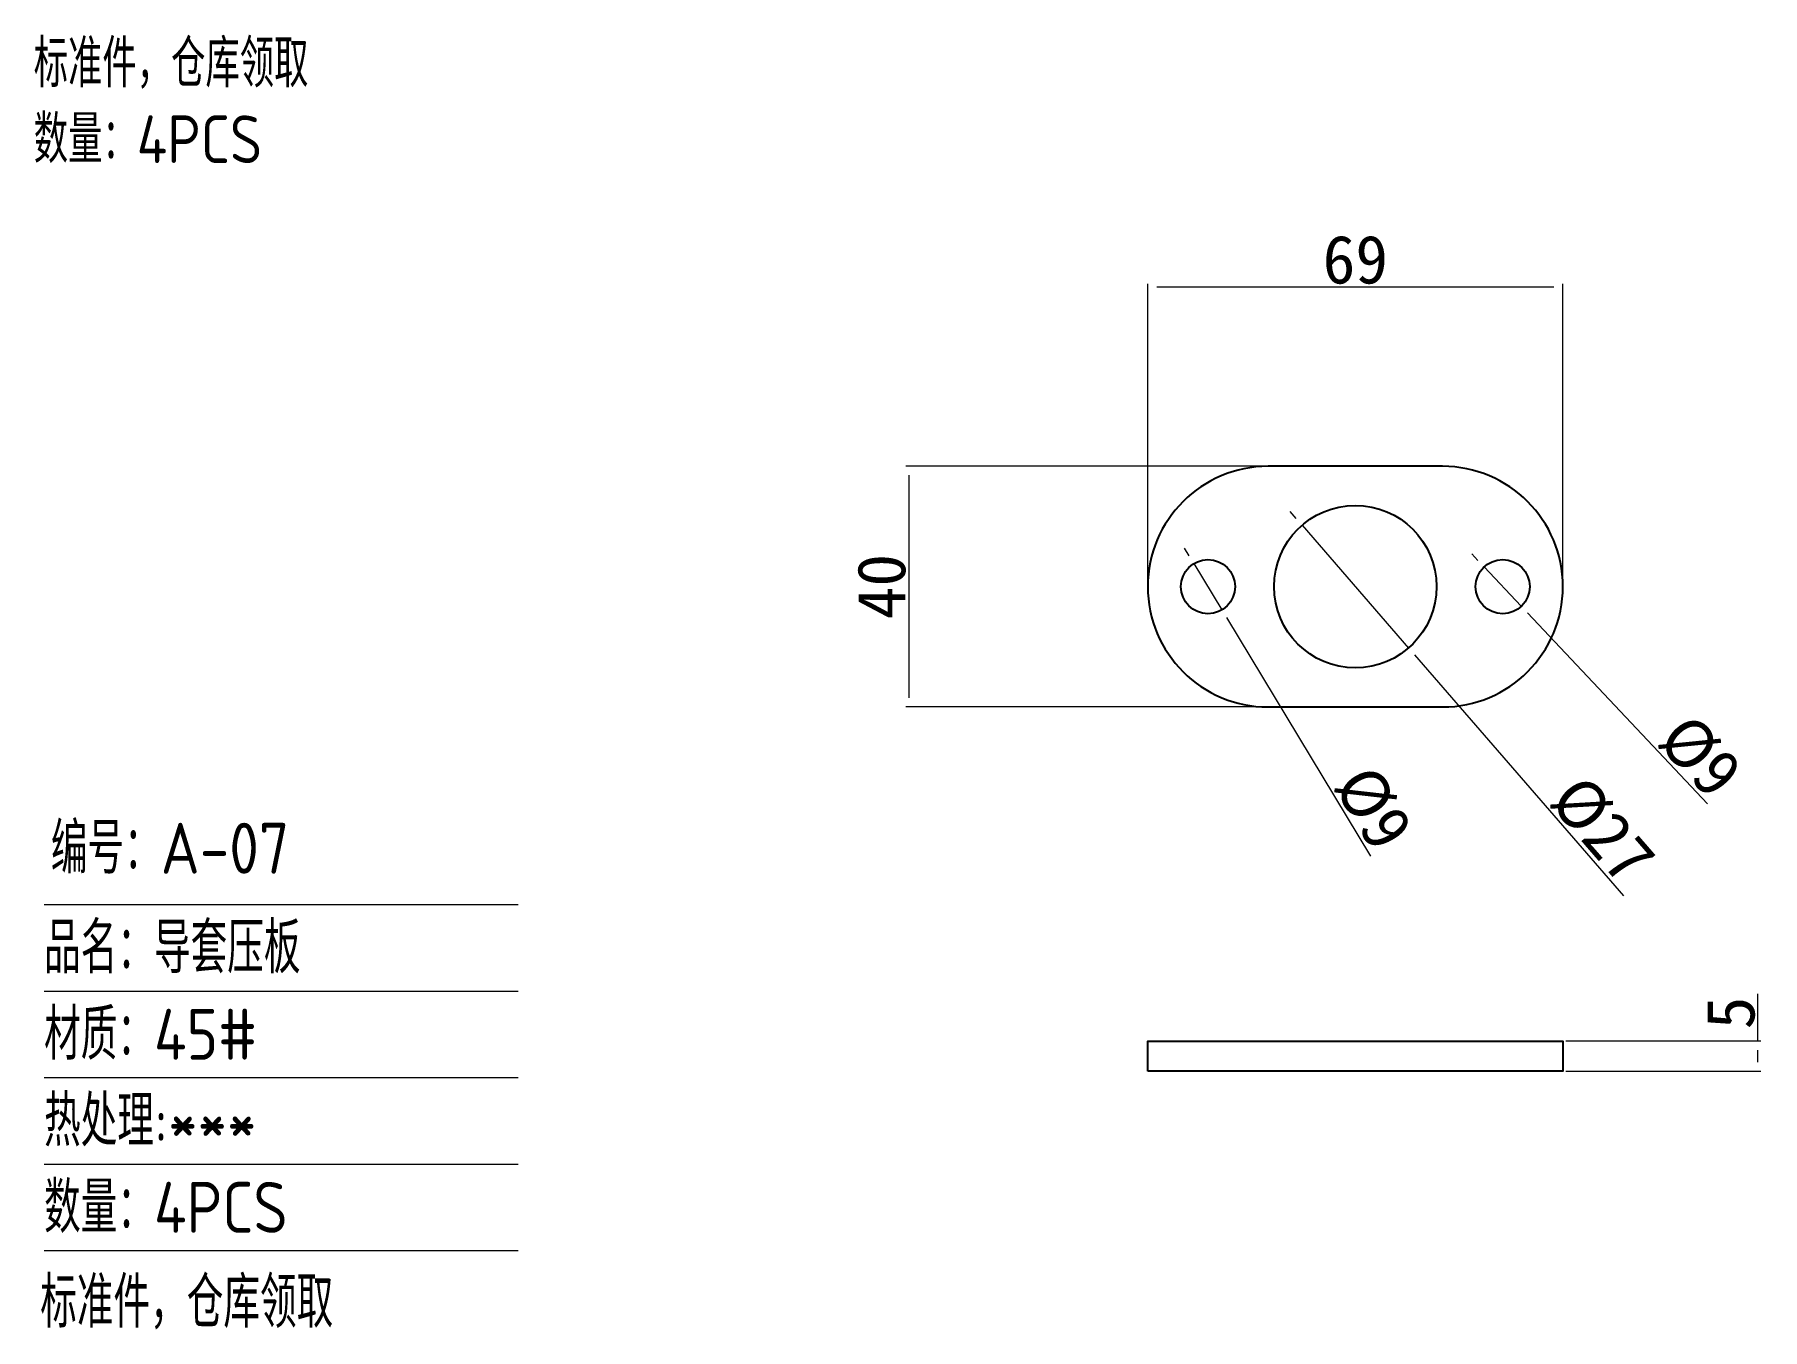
# Model space of a CAD drawing. Header units: millimetres. Extents: x 12202 to 12489, y 12659 to 12874.
import ezdxf

# ---------------------------------------------------------------- set-up
doc = ezdxf.new("R2010")
doc.units = ezdxf.units.MM
doc.layers.add('dim_temp', color=161, linetype='Continuous', lineweight=9)
doc.layers.add('PRESS_D', color=7, linetype='Continuous', true_color=0xffffff)
doc.layers.add('TEXT', color=4, linetype='Continuous')
doc.styles.add('_PUG_ERP', font='txt')
doc.styles.add('gbenor', font='gbenor.shx', dxfattribs={"bigfont": 'gbcbig'})
doc.dimstyles.new('_PUG_ERP', dxfattribs={"dimtxt": 8, "dimasz": 1.5, "dimexe": 0.5, "dimexo": 0.5, "dimgap": 0.5, "dimtad": 1, "dimtxsty": '_PUG_ERP', "dimblk": 'CLOSEDBLANK', "dimcen": 0, "dimclrd": 4, "dimclre": 4, "dimclrt": 3, "dimazin": 3, "dimtfac": 1, "dimtmove": 0, "dimatfit": 3, "dimldrblk": 'CLOSEDBLANK', "dimlwd": 9, "dimlwe": 9})

# ---------------------------------------------------------------- blocks, each defined once
blk = doc.blocks.new('*D1266')
at = {"layer": 'Defpoints', "color": 0}
for p in [(12456.14, 12832.32), (12387.14, 12782.51), (12456.14, 12782.51)]:
    blk.add_point(p, dxfattribs=at)
at = {"layer": 'dim_temp', "color": 4, "lineweight": 9}
for p, q in [((12387.14, 12783.01), (12387.14, 12832.82)), ((12388.64, 12832.32), (12454.64, 12832.32)), ((12456.14, 12783.01), (12456.14, 12832.82))]:
    blk.add_line(p, q, dxfattribs=at)
at = {"layer": 'dim_temp', "color": 3, "lineweight": 18, "insert": (12421.64, 12836.82), "char_height": 8, "attachment_point": 5, "style": '_PUG_ERP'}
blk.add_mtext('69', dxfattribs=at)
blk = doc.blocks.new('_ClosedBlank')
blk = doc.blocks.new('*D1267')
at = {"layer": 'Defpoints', "color": 0}
for p in [(12411.07, 12802.51), (12347.39, 12762.51), (12407.14, 12762.51)]:
    blk.add_point(p, dxfattribs=at)
at = {"layer": 'dim_temp', "color": 4, "lineweight": 9}
for p, q in [((12410.57, 12802.51), (12346.89, 12802.51)), ((12347.39, 12801.01), (12347.39, 12764.01)), ((12406.64, 12762.51), (12346.89, 12762.51))]:
    blk.add_line(p, q, dxfattribs=at)
at = {"layer": 'dim_temp', "color": 3, "lineweight": 18, "insert": (12342.89, 12782.51), "char_height": 8, "attachment_point": 5, "rotation": 90, "style": '_PUG_ERP'}
blk.add_mtext('40', dxfattribs=at)
blk = doc.blocks.new('*D1268')
at = {"layer": 'Defpoints', "color": 0}
for p in [(12394.81, 12786.36), (12399.46, 12778.66)]:
    blk.add_point(p, dxfattribs=at)
at = {"layer": 'dim_temp', "color": 4, "lineweight": 9}
for p, q in [((12394.04, 12787.65), (12393.26, 12788.93)), ((12394.81, 12786.36), (12399.46, 12778.66)), ((12400.23, 12777.37), (12424.15, 12737.72))]:
    blk.add_line(p, q, dxfattribs=at)
at = {"layer": 'dim_temp', "color": 3, "lineweight": 18, "insert": (12424.6, 12745.69), "char_height": 8, "attachment_point": 5, "rotation": 301.0986, "style": '_PUG_ERP'}
blk.add_mtext('%%c9', dxfattribs=at)
blk = doc.blocks.new('*D1269')
at = {"layer": 'Defpoints', "color": 0}
for p in [(12443.05, 12785.78), (12449.22, 12779.24)]:
    blk.add_point(p, dxfattribs=at)
at = {"layer": 'dim_temp', "color": 4, "lineweight": 9}
for p, q in [((12442.02, 12786.87), (12440.99, 12787.97)), ((12443.05, 12785.78), (12449.22, 12779.24)), ((12450.25, 12778.15), (12480.19, 12746.41))]:
    blk.add_line(p, q, dxfattribs=at)
at = {"layer": 'dim_temp', "color": 3, "lineweight": 18, "insert": (12478.94, 12754.3), "char_height": 8, "attachment_point": 5, "rotation": 313.3296, "style": '_PUG_ERP'}
blk.add_mtext('%%c9', dxfattribs=at)
blk = doc.blocks.new('*D1270')
at = {"layer": 'Defpoints', "color": 0}
for p in [(12412.79, 12792.71), (12430.48, 12772.31)]:
    blk.add_point(p, dxfattribs=at)
at = {"layer": 'dim_temp', "color": 4, "lineweight": 9}
for p, q in [((12411.81, 12793.84), (12410.82, 12794.97)), ((12412.79, 12792.71), (12430.48, 12772.31)), ((12431.46, 12771.18), (12466.23, 12731.1))]:
    blk.add_line(p, q, dxfattribs=at)
at = {"layer": 'dim_temp', "color": 3, "lineweight": 18, "insert": (12462.69, 12742.05), "char_height": 8, "attachment_point": 5, "rotation": 310.9424, "style": '_PUG_ERP'}
blk.add_mtext('%%c27', dxfattribs=at)
blk = doc.blocks.new('*D1271')
at = {"layer": 'Defpoints', "color": 0}
for p in [(12456.14, 12707), (12488.56, 12707), (12456.14, 12702)]:
    blk.add_point(p, dxfattribs=at)
at = {"layer": 'dim_temp', "color": 4, "lineweight": 9}
for p, q in [((12488.56, 12707), (12488.56, 12714.83)), ((12456.64, 12707), (12489.06, 12707)), ((12488.56, 12703.5), (12488.56, 12705.5)), ((12456.64, 12702), (12489.06, 12702))]:
    blk.add_line(p, q, dxfattribs=at)
at = {"layer": 'dim_temp', "color": 3, "lineweight": 18, "insert": (12484.06, 12711.66), "char_height": 8, "attachment_point": 5, "rotation": 90, "style": '_PUG_ERP'}
blk.add_mtext('5', dxfattribs=at)

msp = doc.modelspace()

# ---------------------------------------------------------------- linework, layer by layer
at = {"layer": 'PRESS_D', "color": 5, "linetype": 'Continuous'}
msp.add_lwpolyline([(12407.135, 12802.51, 1), (12407.135, 12762.51), (12436.135, 12762.51, 1), (12436.135, 12802.51)], format="xyb", close=True, dxfattribs=at)
msp.add_lwpolyline([(12387.135, 12701.996), (12387.135, 12706.996), (12456.135, 12706.996), (12456.135, 12701.996)], close=True, dxfattribs=at)
for centre, radius in [((12421.635, 12782.51), 13.5), ((12397.135, 12782.51), 4.5), ((12446.135, 12782.51), 4.5)]:
    msp.add_circle(centre, radius, dxfattribs=at)
at = {"layer": 'TEXT', "color": 4, "lineweight": 9}
for p, q in [((12203.66, 12729.67), (12282.49, 12729.67)), ((12203.66, 12715.294), (12282.49, 12715.294)), ((12203.66, 12700.917), (12282.49, 12700.917)), ((12203.66, 12686.541), (12282.49, 12686.541)), ((12203.66, 12672.164), (12282.49, 12672.164))]:
    msp.add_line(p, q, dxfattribs=at)

# ---------------------------------------------------------------- texts
at = {"layer": 'TEXT', "color": 3, "lineweight": 9, "style": 'gbenor'}
for s, height, p in [('标准件，仓库领取', 7.9282, (12201.937, 12865.495)), ('数量：4PCS', 7.9282, (12201.937, 12852.901)), ('编号：A-07', 8.4567, (12204.783, 12734.809)), ('品名：导套压板', 8.4567, (12203.66, 12718.254)), ('材质：45#', 8.4567, (12203.66, 12703.877)), ('热处理:***', 8.4567, (12203.66, 12689.501)), ('数量：4PCS', 8.4567, (12203.66, 12675.124)), ('标准件，仓库领取', 8.4567, (12203.018, 12659.338))]:
    msp.add_text(s, height=height, dxfattribs=at).set_placement(p)

# ---------------------------------------------------------------- dimensions: what is measured, and where the dimension line sits
at = {"layer": 'dim_temp', "lineweight": 18}
dim = msp.add_linear_dim(base=(12456.135, 12832.32), p1=(12387.135, 12782.51), p2=(12456.135, 12782.51), dimstyle='_PUG_ERP', dxfattribs=at)
dim.commit()
dim.dimension.update_dxf_attribs({"geometry": '*D1266', "text_midpoint": (12421.635, 12836.82)})
for base, p1, p2, picture, middle in [((12347.393, 12762.51), (12411.074, 12802.51), (12407.135, 12762.51), '*D1267', (12342.893, 12782.51)), ((12488.563, 12706.996), (12456.135, 12701.996), (12456.135, 12706.996), '*D1271', (12484.063, 12711.662))]:
    dim = msp.add_linear_dim(base=base, p1=p1, p2=p2, angle=90, dimstyle='_PUG_ERP', dxfattribs=at)
    dim.commit()
    dim.dimension.update_dxf_attribs({"geometry": picture, "text_midpoint": middle})
for p1, p2, picture, middle in [((12412.789, 12792.707), (12430.482, 12772.312), '*D1270', (12459.291, 12739.104)), ((12394.811, 12786.363), (12399.46, 12778.657), '*D1268', (12420.747, 12743.366)), ((12443.048, 12785.783), (12449.223, 12779.236), '*D1269', (12475.663, 12751.208))]:
    dim = msp.add_diameter_dim_2p(p1=p1, p2=p2, dimstyle='_PUG_ERP', dxfattribs=at)
    dim.commit()
    dim.dimension.update_dxf_attribs({"geometry": picture, "text_midpoint": middle, "dimtype": 163})

doc.saveas('drawing.dxf')
